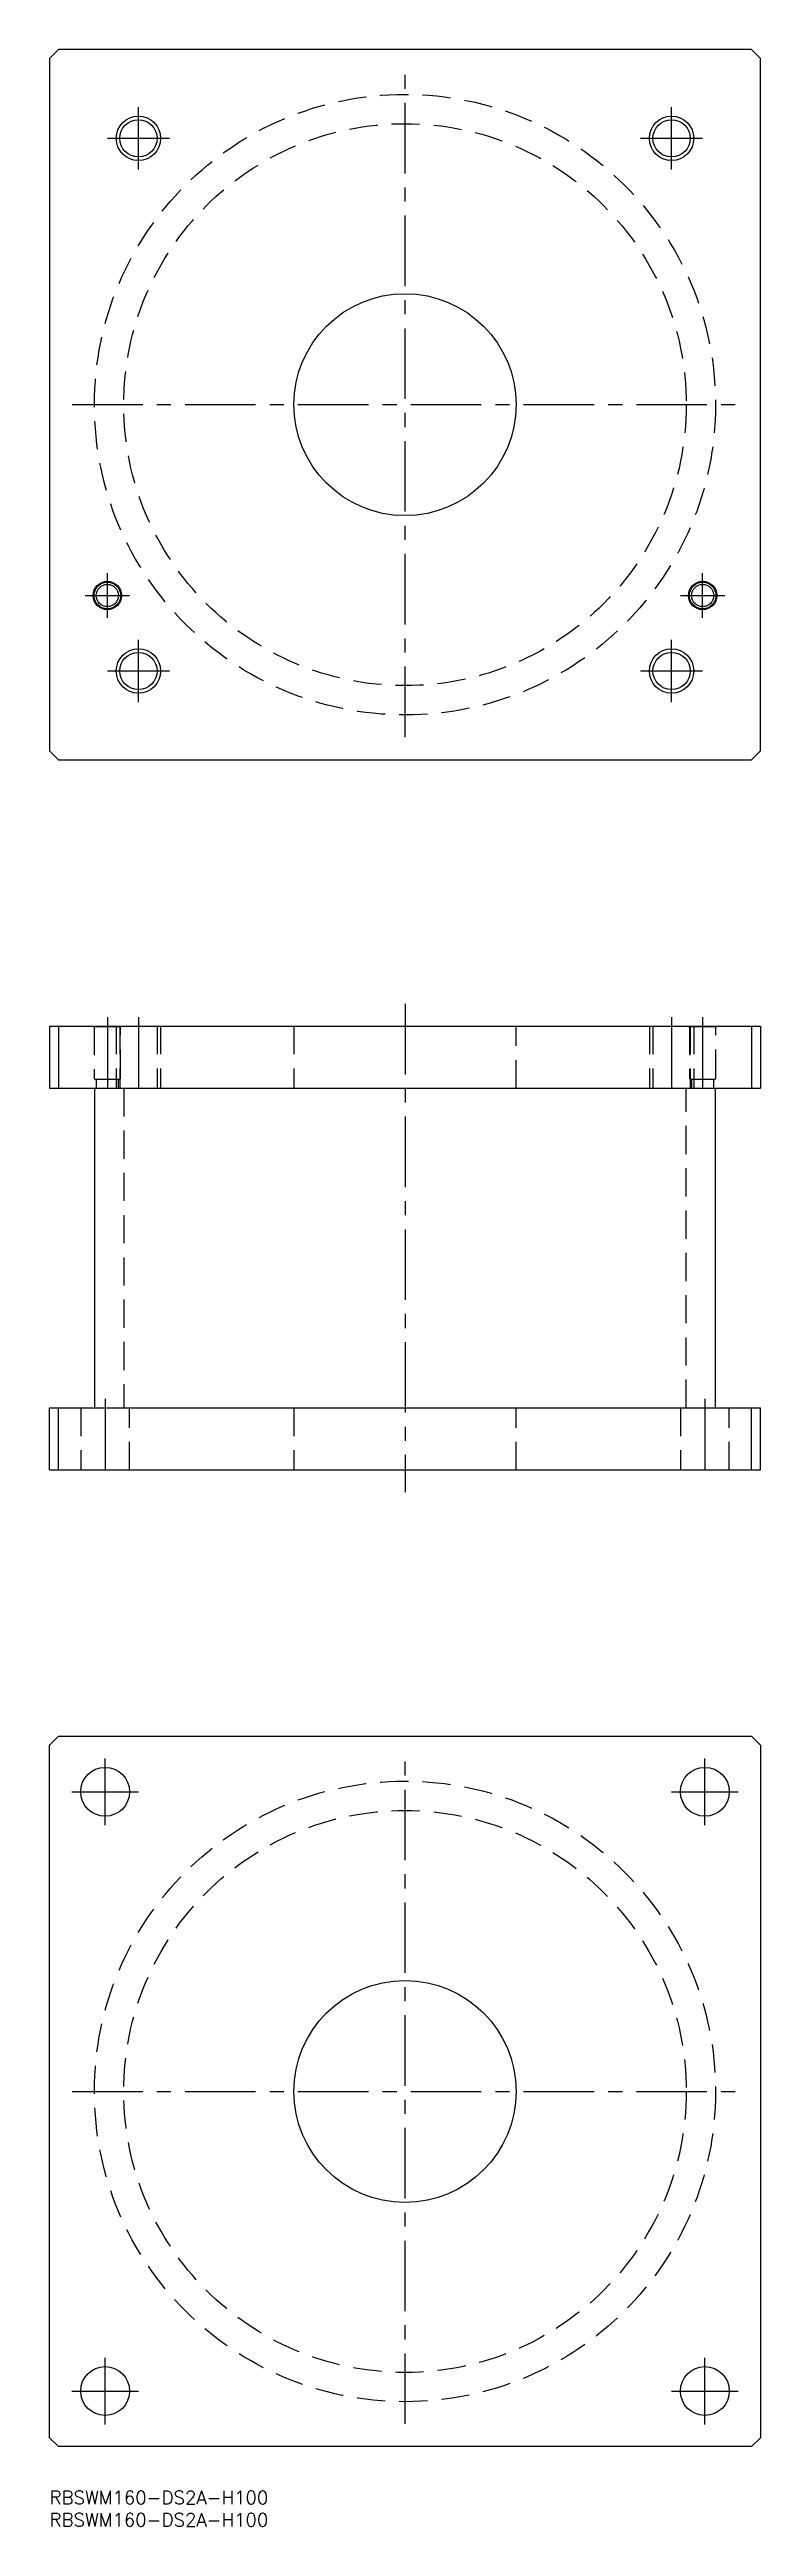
# Model space of a CAD drawing. Extents: x 0 to 160, y -8 to 550.
import ezdxf

# ---------------------------------------------------------------- set-up
doc = ezdxf.new("R2010")
doc.units = 0
doc.header["$LTSCALE"] = 0.5
doc.linetypes.add('CENTER', pattern=[50.8, 31.75, -6.35, 6.35, -6.35])
doc.linetypes.add('DASHED', pattern=[19.05, 12.7, -6.35])
for name, color, linetype in [('MSM_CENTER', 1, 'CENTER'), ('MSM_CONTINUOUS', 7, 'CONTINUOUS'), ('MSM_DASHED', 4, 'DASHED'), ('MSM_NARROW', 5, 'CONTINUOUS'), ('MSM_PART_NUMBER', 7, 'CONTINUOUS')]:
    doc.layers.add(name, color=color, linetype=linetype)
doc.styles.get("Standard").update_dxf_attribs({"font": 'txt.shx', "height": 3, "bigfont": 'bigfont.shx'})

# ---------------------------------------------------------------- blocks, each defined once
blk = doc.blocks.new('*U49')
at = {"layer": 'MSM_PART_NUMBER'}
blk.add_text('RBSWM160-DS2A-H100', height=3, dxfattribs=at).set_placement((0, -3))
blk = doc.blocks.new('*U50')
at = {"layer": 'MSM_PART_NUMBER'}
blk.add_text('RBSWM160-DS2A-H100', height=3, dxfattribs=at).set_placement((0, -8))

msp = doc.modelspace()

# ---------------------------------------------------------------- linework, layer by layer
at = {"layer": 'MSM_CENTER'}
for p, q in [((80, 395.1), (80, 544.9)), ((20, 523), (20, 537)), ((140, 523), (140, 537)), ((13, 530), (27, 530)), ((133, 530), (147, 530)), ((5.1, 470), (154.9, 470)), ((13, 422), (13, 432)), ((147, 422), (147, 432)), ((8, 427), (18, 427)), ((142, 427), (152, 427)), ((20, 403), (20, 417)), ((140, 403), (140, 417)), ((13, 410), (27, 410)), ((133, 410), (147, 410)), ((80, 335), (80, 225)), ((13, 332), (13, 314)), ((20, 332), (20, 314)), ((140, 332), (140, 314)), ((147, 332), (147, 314)), ((12.5, 246), (12.5, 228)), ((147.5, 246), (147.5, 228)), ((12.5, 150), (12.5, 165)), ((80, 15.1), (80, 164.9)), ((147.5, 150), (147.5, 165)), ((5, 157.5), (20, 157.5)), ((140, 157.5), (155, 157.5)), ((5.1, 90), (154.9, 90)), ((12.5, 15), (12.5, 30)), ((147.5, 15), (147.5, 30)), ((5, 22.5), (20, 22.5)), ((140, 22.5), (155, 22.5))]:
    msp.add_line(p, q, dxfattribs=at)
at = {"layer": 'MSM_CONTINUOUS'}
for p, q in [((2, 550), (0, 548)), ((0, 548), (0, 392)), ((158, 550), (2, 550)), ((160, 548), (158, 550)), ((160, 392), (160, 548)), ((0, 392), (2, 390)), ((158, 390), (160, 392)), ((2, 390), (158, 390)), ((0, 330), (0, 316)), ((0, 330), (160, 330)), ((2, 330), (2, 316)), ((158, 330), (158, 316)), ((160, 330), (160, 316)), ((0, 316), (160, 316)), ((10.1, 316), (10.1, 244)), ((149.9, 244), (149.9, 316)), ((0, 244), (160, 244)), ((0, 230), (0, 244)), ((2, 230), (2, 244)), ((158, 230), (158, 244)), ((160, 230), (160, 244)), ((0, 230), (160, 230)), ((0, 168), (2, 170)), ((0, 12), (0, 168)), ((2, 170), (158, 170)), ((158, 170), (160, 168)), ((160, 168), (160, 12)), ((2, 10), (0, 12)), ((160, 12), (158, 10)), ((158, 10), (2, 10))]:
    msp.add_line(p, q, dxfattribs=at)
for centre, radius in [((20, 530), 4.19), ((140, 530), 4.19), ((80, 470), 25), ((13, 427), 3.2), ((13, 427), 3), ((147, 427), 3.2), ((147, 427), 3), ((13, 427), 2.5), ((147, 427), 2.5), ((20, 410), 4.19), ((140, 410), 4.19), ((12.5, 157.5), 5.5), ((147.5, 157.5), 5.5), ((80, 90), 25), ((12.5, 22.5), 5.5), ((147.5, 22.5), 5.5)]:
    msp.add_circle(centre, radius, dxfattribs=at)
at = {"layer": 'MSM_DASHED'}
for p, q in [((9.8, 330), (10, 329.8)), ((10, 329.8), (10, 318.4)), ((16, 329.8), (10, 329.8)), ((15, 330), (15, 316)), ((15.81, 330), (15.81, 316)), ((16, 329.8), (16.2, 330)), ((16, 318.4), (16, 329.8)), ((24.19, 330), (24.19, 316)), ((25, 330), (25, 316)), ((55, 330), (55, 316)), ((105, 316), (105, 330)), ((135, 330), (135, 316)), ((135.81, 330), (135.81, 316)), ((143.8, 330), (144, 329.8)), ((144, 329.8), (144, 318.4)), ((150, 329.8), (144, 329.8)), ((144.19, 330), (144.19, 316)), ((145, 330), (145, 316)), ((150, 329.8), (150.2, 330)), ((150, 318.4), (150, 329.8)), ((15.6, 318), (10.4, 318)), ((10.5, 318), (10.5, 316)), ((15.5, 316), (15.5, 318)), ((16.7, 316), (16.7, 244)), ((143.3, 244), (143.3, 316)), ((149.6, 318), (144.4, 318)), ((144.5, 318), (144.5, 316)), ((149.5, 316), (149.5, 318)), ((7, 244), (7, 230)), ((18, 230), (18, 244)), ((55, 244), (55, 230)), ((105, 230), (105, 244)), ((142, 244), (142, 230)), ((153, 230), (153, 244))]:
    msp.add_line(p, q, dxfattribs=at)
for centre, radius in [((80, 470), 69.9), ((80, 470), 63.3), ((80, 90), 69.9), ((80, 90), 63.3)]:
    msp.add_circle(centre, radius, dxfattribs=at)
for centre, start, end in [((10.4, 318.4), 180, 270), ((15.6, 318.4), 270, 360), ((144.4, 318.4), 180, 270), ((149.6, 318.4), 270, 360)]:
    msp.add_arc(centre, 0.4, start, end, dxfattribs=at)
at = {"layer": 'MSM_NARROW'}
for centre in [(20, 530), (140, 530), (20, 410), (140, 410)]:
    msp.add_circle(centre, 5, dxfattribs=at)

# ---------------------------------------------------------------- block references
at = {"layer": 'MSM_CONTINUOUS'}
for name in ['*U49', '*U50']:
    msp.add_blockref(name, (0, 0), dxfattribs=at)

doc.saveas('drawing.dxf')
